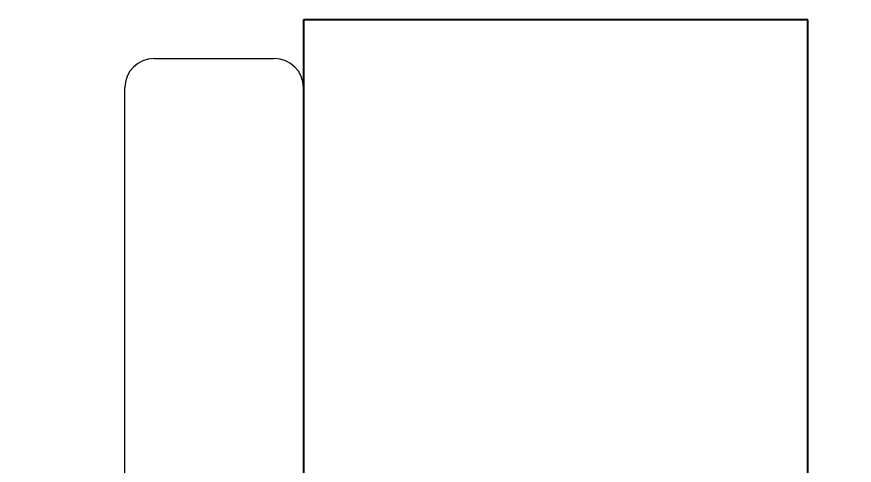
# Model space of a CAD drawing. Header units: inches. Extents: x 129892 to 140765, y 18172 to 24435.
# Drawn here: x 132167.85 to 132189.43, y 22557.11 to 22568.66 of the extents above; entities that cross this region are included whole.
import ezdxf

# ---------------------------------------------------------------- set-up
doc = ezdxf.new("R2010")
doc.units = ezdxf.units.IN
doc.header["$MEASUREMENT"] = 0
doc.header["$PDMODE"] = 66
doc.styles.add('EXCELSIOR', font='dim.shx', dxfattribs={"height": 45})
doc.dimstyles.new('EXCELSIOR', dxfattribs={"dimtxt": 50, "dimasz": 15, "dimexe": 20, "dimexo": 20, "dimgap": 10, "dimtad": 1, "dimdec": 0, "dimtxsty": 'EXCELSIOR', "dimblk": 'OBLIQUE', "dimcen": 2.5, "dimclrd": 1, "dimclre": 1, "dimclrt": 1, "dimadec": 0, "dimazin": 0, "dimtfac": 1, "dimtdec": 0, "dimtofl": 0, "dimtmove": 0, "dimatfit": 3, "dimfxl": 0, "dimlwd": 25, "dimarcsym": 0})

# ---------------------------------------------------------------- blocks, each defined once
blk = doc.blocks.new('_OBLIQUE')
at = {"color": 0, "linetype": 'ByBlock'}
blk.add_line((-0.5, -0.5), (0.5, 0.5), dxfattribs=at)
blk = doc.blocks.new('*D178')
at = {"color": 1, "lineweight": -2}
for p, q in [((132145.883, 22544.989), (132145.883, 22720.246)), ((132845.883, 22544.989), (132845.883, 22720.246))]:
    blk.add_line(p, q, dxfattribs=at)
at = {"color": 1, "lineweight": 25}
blk.add_line((132145.883, 22700.246), (132845.883, 22700.246), dxfattribs=at)
at = {"layer": 'Defpoints', "color": 0}
for p in [(132845.883, 22700.246), (132145.883, 22524.989), (132845.883, 22524.989)]:
    blk.add_point(p, dxfattribs=at)
at = {"color": 1, "lineweight": 25, "xscale": 15, "yscale": 15, "zscale": 15, "rotation": 180}
blk.add_blockref('_OBLIQUE', (132145.883, 22700.246), dxfattribs=at)
at = {"color": 1, "lineweight": 25, "xscale": 15, "yscale": 15, "zscale": 15}
blk.add_blockref('_OBLIQUE', (132845.883, 22700.246), dxfattribs=at)
at = {"color": 1, "insert": (132495.883, 22732.746), "char_height": 45, "attachment_point": 5, "style": 'EXCELSIOR'}
blk.add_mtext('700', dxfattribs=at)
blk = doc.blocks.new('*D167')
at = {"color": 1, "lineweight": -2}
for p, q in [((132208.233, 22568.589), (132333.292, 22568.589)), ((132208.233, 21835.589), (132333.292, 21835.589))]:
    blk.add_line(p, q, dxfattribs=at)
at = {"color": 1, "lineweight": 25}
blk.add_line((132313.292, 22568.589), (132313.292, 21835.589), dxfattribs=at)
at = {"layer": 'Defpoints', "color": 0}
for p in [(132188.233, 22568.589), (132188.233, 21835.589), (132313.292, 21835.589)]:
    blk.add_point(p, dxfattribs=at)
at = {"color": 1, "lineweight": 25, "xscale": 15, "yscale": 15, "zscale": 15}
for p, rotation in [((132313.292, 22568.589), 90), ((132313.292, 21835.589), 270)]:
    blk.add_blockref('_OBLIQUE', p, dxfattribs=dict(at, rotation=rotation))
at = {"color": 1, "insert": (132280.792, 22202.089), "char_height": 45, "attachment_point": 5, "rotation": 90, "style": 'EXCELSIOR'}
blk.add_mtext('733', dxfattribs=at)
blk = doc.blocks.new('A$C7115670D')
at = {"color": 7, "linetype": 'Continuous', "lineweight": 15}
for p, q in [((0.751, 26.6), (48.751, 26.6)), ((0.001, 22.75), (0.001, 25.85)), ((44.751, 22), (0.751, 22))]:
    blk.add_line(p, q, dxfattribs=at)
for centre, start, end in [((0.751, 25.85), 90, 180), ((0.751, 22.75), 180, 270)]:
    blk.add_arc(centre, 0.75, start, end, dxfattribs=at)

msp = doc.modelspace()

# ---------------------------------------------------------------- linework, layer by layer
msp.add_lwpolyline([(132175.233, 22568.589), (132175.233, 21835.589), (132188.233, 21835.589), (132188.233, 22568.589)], close=True)

# ---------------------------------------------------------------- block references
at = {"rotation": 270}
msp.add_blockref('A$C7115670D', (132148.634, 22567.59), dxfattribs=at)

# ---------------------------------------------------------------- dimensions: what is measured, and where the dimension line sits
dim = msp.add_linear_dim(base=(132845.883, 22700.246), p1=(132145.883, 22524.989), p2=(132845.883, 22524.989), dimstyle='EXCELSIOR')
dim.commit()
dim.dimension.update_dxf_attribs({"geometry": '*D178', "text_midpoint": (132495.883, 22732.746)})
dim = msp.add_linear_dim(base=(132313.292, 21835.589), p1=(132188.233, 22568.589), p2=(132188.233, 21835.589), angle=90, dimstyle='EXCELSIOR')
dim.commit()
dim.dimension.update_dxf_attribs({"geometry": '*D167', "text_midpoint": (132280.792, 22202.089)})

doc.saveas('drawing.dxf')
